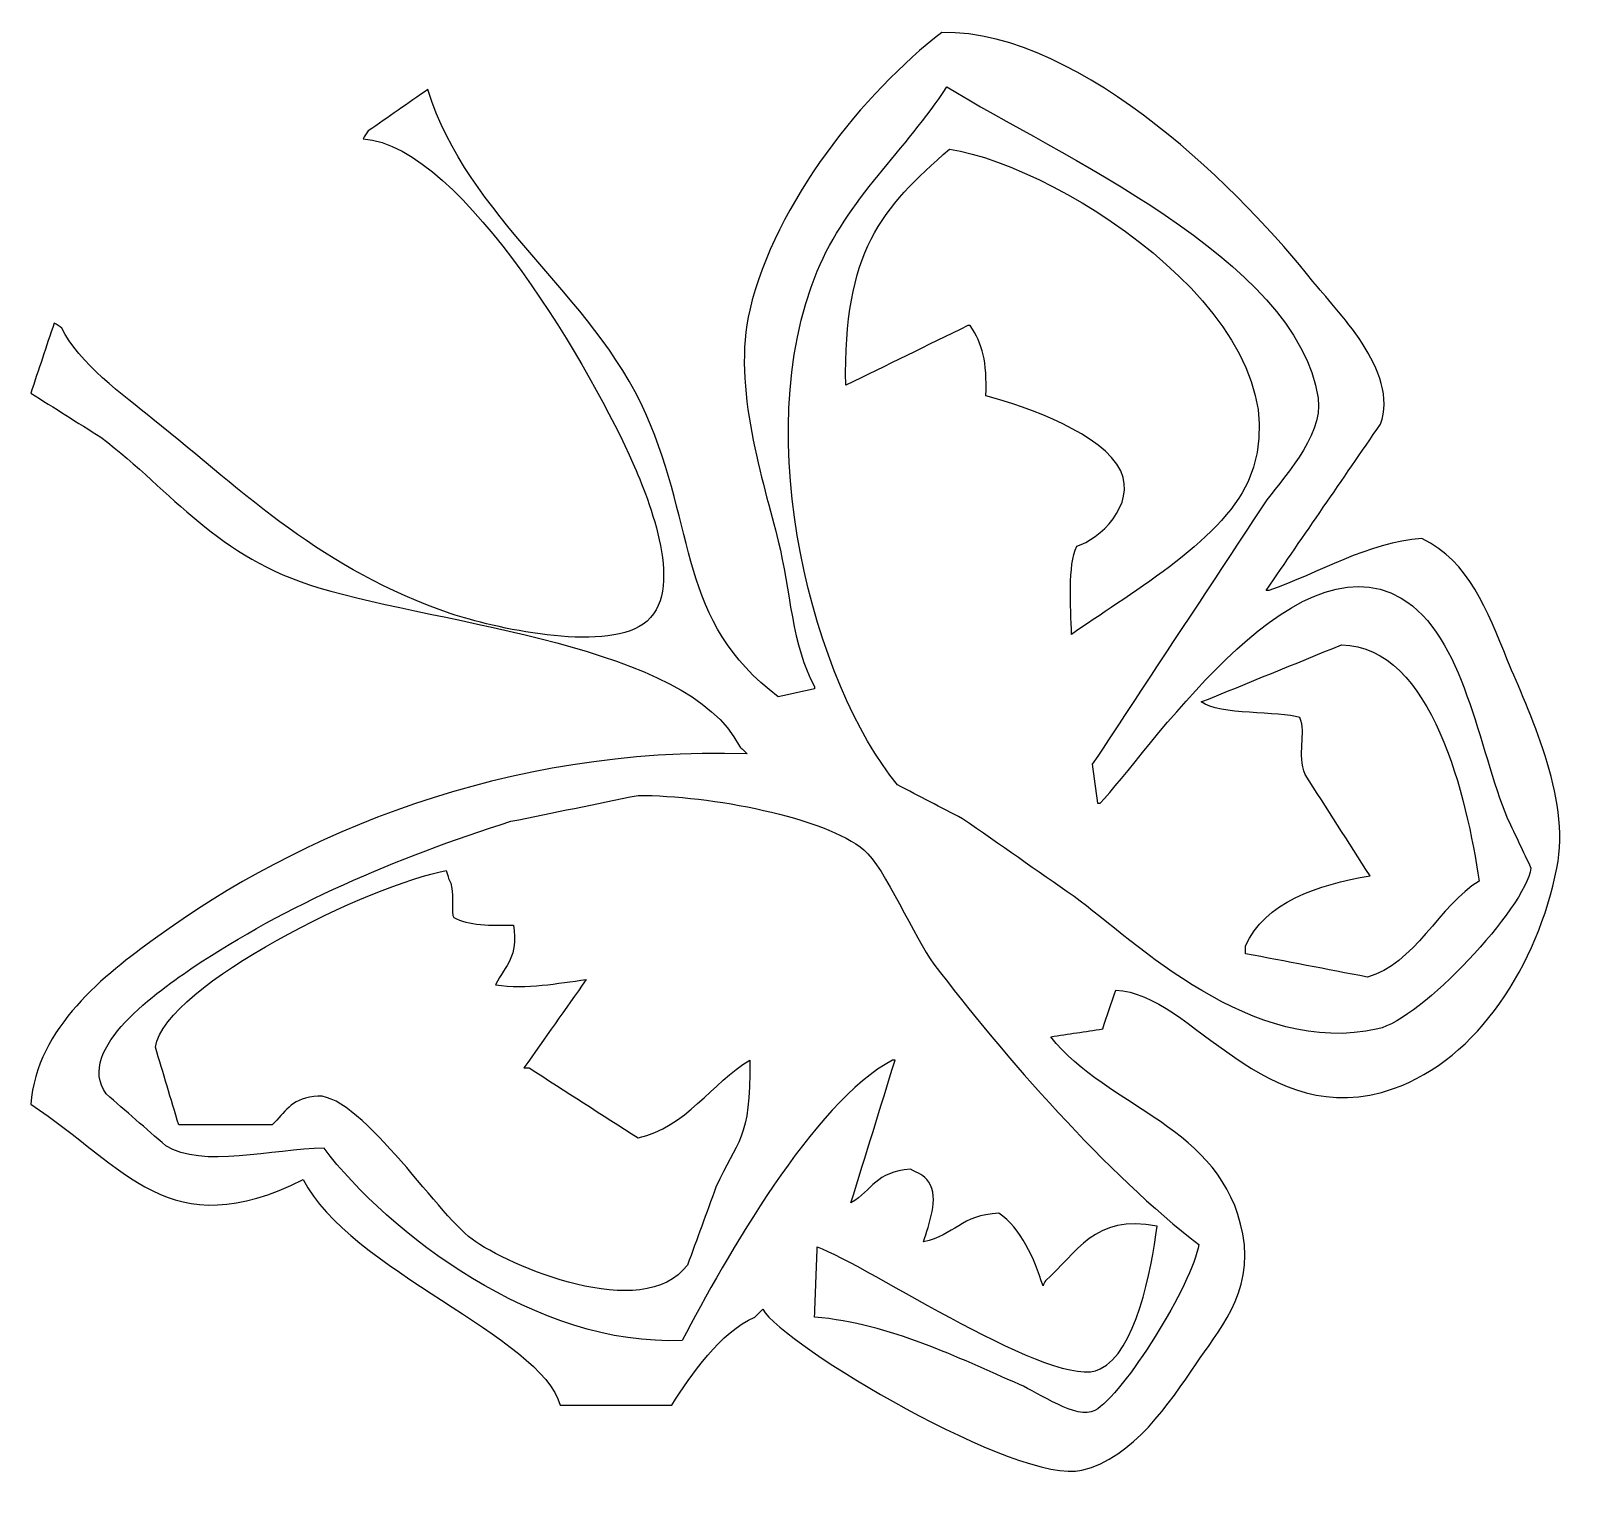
# Model space of a CAD drawing. Header units: centimetres. Extents: x -10.2 to 9.6, y -9.2 to 9.5.
import ezdxf

# ---------------------------------------------------------------- set-up
doc = ezdxf.new("R2010")
doc.units = ezdxf.units.CM
doc.header["$MEASUREMENT"] = 0
doc.layers.add('Camada 1', color=7, linetype='Continuous')

msp = doc.modelspace()

# ---------------------------------------------------------------- linework, layer by layer
at = {"layer": 'Camada 1'}
for points, knots in [([(9.43232, -1.23132), (9.18647, -2.46711), (8.41965, -3.68962), (7.32782, -4.07072), (7.32782, -4.07072), (5.65764, -4.65373), (4.74644, -2.84686), (3.75351, -2.80133), (3.75351, -2.80133), (3.69784, -2.96834), (3.64217, -3.13539), (3.58648, -3.3024), (3.58648, -3.3024), (3.36381, -3.33579), (3.14108, -3.36921), (2.91838, -3.40262), (2.91838, -3.40262), (3.65419, -4.3379), (5.12352, -4.53572), (5.39033, -5.94138), (5.39033, -5.94138), (5.53434, -6.70013), (5.05314, -7.22075), (4.78904, -7.61162), (4.78904, -7.61162), (4.45, -8.1134), (3.97904, -8.82484), (3.31923, -8.98121), (3.31923, -8.98121), (2.50196, -9.17486), (-0.5272, -7.37008), (-0.78954, -6.9101), (-0.78954, -6.9101), (-0.82296, -6.94352), (-0.85635, -6.97691), (-0.88976, -7.01032), (-0.88976, -7.01032), (-1.33474, -7.20659), (-1.70944, -7.74539), (-1.9587, -8.1461), (-1.9587, -8.1461), (-2.43746, -8.1461), (-2.91636, -8.1461), (-3.39512, -8.1461), (-3.39512, -8.1461), (-3.63713, -7.25938), (-6.12303, -6.39903), (-6.70217, -5.23989), (-6.70217, -5.23989), (-8.4331, -6.10883), (-8.98814, -5.07646), (-10.20967, -4.27114), (-10.20967, -4.27114), (-10.13328, -3.27673), (-9.24616, -2.59974), (-8.60624, -2.13325), (-8.60624, -2.13325), (-6.76003, -0.78734), (-4.09933, 0.33537), (-0.98997, 0.2385), (-0.98997, 0.2385), (-1.02336, 0.27189), (-1.05678, 0.30531), (-1.09019, 0.33872), (-1.09019, 0.33872), (-1.75506, 1.64433), (-4.89104, 1.8941), (-6.50174, 2.37641), (-6.50174, 2.37641), (-7.82728, 2.77331), (-8.36343, 3.59288), (-9.30773, 4.31387), (-9.30773, 4.31387), (-9.60835, 4.50315), (-9.90905, 4.69249), (-10.20967, 4.88175), (-10.20967, 4.88175), (-10.10947, 5.18237), (-10.00922, 5.48307), (-9.90902, 5.78366), (-9.90902, 5.78366), (-9.87563, 5.76141), (-9.84221, 5.73913), (-9.8088, 5.71685), (-9.8088, 5.71685), (-9.60007, 5.27772), (-9.01105, 4.84616), (-8.63963, 4.54768), (-8.63963, 4.54768), (-7.43056, 3.57602), (-6.46565, 2.60995), (-4.79809, 2.04234), (-4.79809, 2.04234), (-4.27424, 1.86404), (-2.85531, 1.54088), (-2.32614, 1.90873), (-2.32614, 1.90873), (-1.76118, 2.30145), (-2.25711, 3.51742), (-2.45975, 3.97981), (-2.45975, 3.97981), (-2.94137, 5.07881), (-4.63301, 8.06363), (-5.93384, 8.15541), (-5.93384, 8.15541), (-5.91156, 8.1888), (-5.88931, 8.22222), (-5.86703, 8.25563), (-5.86703, 8.25563), (-5.61097, 8.43377), (-5.3548, 8.61197), (-5.09873, 8.79011), (-5.09873, 8.79011), (-4.58824, 7.13149), (-2.97812, 6.16465), (-2.29272, 4.61451), (-2.29272, 4.61451), (-1.63198, 3.12014), (-1.88648, 1.94801), (-0.58907, 0.97339), (-0.58907, 0.97339), (-0.4332, 1.00681), (-0.27728, 1.0402), (-0.12142, 1.07361), (-0.12142, 1.07361), (-0.12142, 1.08475), (-0.12142, 1.09589), (-0.12142, 1.10703), (-0.12142, 1.10703), (-0.41373, 1.61535), (-0.43588, 2.36073), (-0.58907, 2.97769), (-0.58907, 2.97769), (-0.77507, 3.72667), (-1.19155, 4.95937), (-0.95652, 5.95071), (-0.95652, 5.95071), (-0.6278, 7.33729), (0.51308, 8.75), (1.51543, 9.52502), (1.51543, 9.52502), (3.35415, 9.54502), (5.4351, 7.40362), (6.2923, 6.31816), (6.2923, 6.31816), (6.56686, 5.9705), (7.41916, 5.15701), (7.16082, 4.48089), (7.16082, 4.48089), (6.67094, 3.76831), (6.18091, 3.05555), (5.69101, 2.34298), (5.69101, 2.34298), (5.70215, 2.34298), (5.71329, 2.34298), (5.72443, 2.34298), (5.72443, 2.34298), (6.36123, 2.55811), (7.00118, 2.96525), (7.69531, 3.01108), (7.69531, 3.01108), (8.30891, 2.70758), (8.53044, 2.0934), (8.79767, 1.44104), (8.79767, 1.44104), (9.05661, 0.80875), (9.61641, -0.30594), (9.43232, -1.23132)], [0, 0, 0, 0, 0.02325581, 0.02325581, 0.02325581, 0.02325581, 0.04651163, 0.04651163, 0.04651163, 0.04651163, 0.06976744, 0.06976744, 0.06976744, 0.06976744, 0.09302326, 0.09302326, 0.09302326, 0.09302326, 0.11627907, 0.11627907, 0.11627907, 0.11627907, 0.13953488, 0.13953488, 0.13953488, 0.13953488, 0.1627907, 0.1627907, 0.1627907, 0.1627907, 0.18604651, 0.18604651, 0.18604651, 0.18604651, 0.20930233, 0.20930233, 0.20930233, 0.20930233, 0.23255814, 0.23255814, 0.23255814, 0.23255814, 0.25581395, 0.25581395, 0.25581395, 0.25581395, 0.27906977, 0.27906977, 0.27906977, 0.27906977, 0.30232558, 0.30232558, 0.30232558, 0.30232558, 0.3255814, 0.3255814, 0.3255814, 0.3255814, 0.34883721, 0.34883721, 0.34883721, 0.34883721, 0.37209302, 0.37209302, 0.37209302, 0.37209302, 0.39534884, 0.39534884, 0.39534884, 0.39534884, 0.41860465, 0.41860465, 0.41860465, 0.41860465, 0.44186047, 0.44186047, 0.44186047, 0.44186047, 0.46511628, 0.46511628, 0.46511628, 0.46511628, 0.48837209, 0.48837209, 0.48837209, 0.48837209, 0.51162791, 0.51162791, 0.51162791, 0.51162791, 0.53488372, 0.53488372, 0.53488372, 0.53488372, 0.55813953, 0.55813953, 0.55813953, 0.55813953, 0.58139535, 0.58139535, 0.58139535, 0.58139535, 0.60465116, 0.60465116, 0.60465116, 0.60465116, 0.62790698, 0.62790698, 0.62790698, 0.62790698, 0.65116279, 0.65116279, 0.65116279, 0.65116279, 0.6744186, 0.6744186, 0.6744186, 0.6744186, 0.69767442, 0.69767442, 0.69767442, 0.69767442, 0.72093023, 0.72093023, 0.72093023, 0.72093023, 0.74418605, 0.74418605, 0.74418605, 0.74418605, 0.76744186, 0.76744186, 0.76744186, 0.76744186, 0.79069767, 0.79069767, 0.79069767, 0.79069767, 0.81395349, 0.81395349, 0.81395349, 0.81395349, 0.8372093, 0.8372093, 0.8372093, 0.8372093, 0.86046512, 0.86046512, 0.86046512, 0.86046512, 0.88372093, 0.88372093, 0.88372093, 0.88372093, 0.90697674, 0.90697674, 0.90697674, 0.90697674, 0.93023256, 0.93023256, 0.93023256, 0.93023256, 0.95348837, 0.95348837, 0.95348837, 0.95348837, 1, 1, 1, 1]), ([(8.79761, -0.59664), (8.41867, 0.31654), (8.23905, 1.7668), (7.42802, 2.24276), (7.42802, 2.24276), (6.00676, 3.07686), (4.1325, 0.19258), (3.55306, -0.39622), (3.55306, -0.39622), (3.54195, -0.39622), (3.53078, -0.39622), (3.51967, -0.39622), (3.51967, -0.39622), (3.49739, -0.22921), (3.47511, -0.06216), (3.45286, 0.10485), (3.45286, 0.10485), (4.18769, 1.21824), (4.92273, 2.33195), (5.65755, 3.44532), (5.65755, 3.44532), (5.863, 3.75552), (6.43434, 4.30754), (6.35907, 4.81491), (6.35907, 4.81491), (6.09118, 6.62019), (2.97029, 7.95885), (1.5822, 8.82348), (1.5822, 8.82348), (1.06571, 8.0282), (0.29003, 7.36536), (-0.08804, 6.45175), (-0.08804, 6.45175), (-0.97839, 4.30018), (-0.11722, 1.12188), (0.94751, -0.16238), (0.94751, -0.16238), (1.22585, -0.30713), (1.50427, -0.45191), (1.78261, -0.59664), (1.78261, -0.59664), (2.26137, -0.93065), (2.74027, -1.26477), (3.21903, -1.59878), (3.21903, -1.59878), (4.01847, -2.18809), (5.49741, -3.66901), (7.12738, -3.30243), (7.12738, -3.30243), (7.68888, -3.17614), (9.02201, -1.75197), (9.09826, -1.23132), (9.09826, -1.23132), (8.99806, -1.01978), (8.89781, -0.80817), (8.79761, -0.59664)], [0, 0, 0, 0, 0.06666667, 0.06666667, 0.06666667, 0.06666667, 0.13333333, 0.13333333, 0.13333333, 0.13333333, 0.2, 0.2, 0.2, 0.2, 0.26666667, 0.26666667, 0.26666667, 0.26666667, 0.33333333, 0.33333333, 0.33333333, 0.33333333, 0.4, 0.4, 0.4, 0.4, 0.46666667, 0.46666667, 0.46666667, 0.46666667, 0.53333333, 0.53333333, 0.53333333, 0.53333333, 0.6, 0.6, 0.6, 0.6, 0.66666667, 0.66666667, 0.66666667, 0.66666667, 0.73333333, 0.73333333, 0.73333333, 0.73333333, 0.8, 0.8, 0.8, 0.8, 0.86666667, 0.86666667, 0.86666667, 0.86666667, 1, 1, 1, 1]), ([(3.18561, 1.77509), (3.86469, 2.25687), (5.10918, 2.96151), (5.45714, 3.74597), (5.45714, 3.74597), (6.32918, 5.71201), (3.06118, 7.80224), (1.6156, 8.02177), (1.6156, 8.02177), (0.73806, 7.25837), (0.24839, 6.70965), (0.27943, 4.98195), (0.27943, 4.98195), (0.8027, 5.23801), (1.32617, 5.49418), (1.84944, 5.75027), (1.84944, 5.75027), (1.86055, 5.75027), (1.87169, 5.75027), (1.88283, 5.75027), (1.88283, 5.75027), (2.03983, 5.50916), (2.09947, 5.29286), (2.08325, 4.84833), (2.08325, 4.84833), (2.63499, 4.69844), (3.58722, 4.35782), (3.82029, 3.87958), (3.82029, 3.87958), (4.01928, 3.44164), (3.54282, 2.99891), (3.25241, 2.91086), (3.25241, 2.91086), (3.13552, 2.66203), (3.17646, 2.13334), (3.18561, 1.77509)], [0, 0, 0, 0, 0.1, 0.1, 0.1, 0.1, 0.2, 0.2, 0.2, 0.2, 0.3, 0.3, 0.3, 0.3, 0.4, 0.4, 0.4, 0.4, 0.5, 0.5, 0.5, 0.5, 0.6, 0.6, 0.6, 0.6, 0.7, 0.7, 0.7, 0.7, 0.8, 0.8, 0.8, 0.8, 1, 1, 1, 1]), ([(8.43015, -1.39835), (8.27558, -0.34504), (7.83534, 1.62147), (6.65969, 1.64147), (6.65969, 1.64147), (6.05845, 1.39655), (5.45705, 1.15151), (4.85584, 0.90656), (4.85584, 0.90656), (5.08679, 0.73318), (5.85382, 0.79173), (6.12523, 0.70614), (6.12523, 0.70614), (6.20844, 0.50281), (6.08694, 0.23309), (6.19204, -0.02877), (6.19204, -0.02877), (6.47041, -0.46298), (6.7488, -0.89734), (7.02717, -1.33155), (7.02717, -1.33155), (6.34894, -1.44429), (5.67332, -1.67519), (5.42372, -2.23349), (5.42372, -2.23349), (5.42372, -2.26688), (5.42372, -2.3003), (5.42372, -2.33371), (5.42372, -2.33371), (5.94701, -2.43391), (6.47046, -2.53416), (6.99376, -2.63436), (6.99376, -2.63436), (7.58129, -2.48417), (7.93607, -1.69918), (8.43015, -1.39835)], [0, 0, 0, 0, 0.1, 0.1, 0.1, 0.1, 0.2, 0.2, 0.2, 0.2, 0.3, 0.3, 0.3, 0.3, 0.4, 0.4, 0.4, 0.4, 0.5, 0.5, 0.5, 0.5, 0.6, 0.6, 0.6, 0.6, 0.7, 0.7, 0.7, 0.7, 0.8, 0.8, 0.8, 0.8, 1, 1, 1, 1]), ([(-2.39297, -0.29599), (-2.93854, -0.40733), (-3.48424, -0.51869), (-4.02981, -0.63003), (-4.02981, -0.63003), (-5.50825, -1.09504), (-6.9384, -1.71622), (-8.10519, -2.50069), (-8.10519, -2.50069), (-8.55244, -2.80139), (-9.64946, -3.55646), (-9.24097, -4.13753), (-9.24097, -4.13753), (-8.98491, -4.3602), (-8.72874, -4.58293), (-8.47265, -4.8056), (-8.47265, -4.8056), (-8.00238, -5.10368), (-7.10086, -4.84434), (-6.43496, -4.83902), (-6.43496, -4.83902), (-5.61959, -5.91931), (-3.69245, -7.4023), (-1.82512, -7.31097), (-1.82512, -7.31097), (-1.26902, -6.25362), (-0.13806, -4.24786), (0.88067, -3.70327), (0.88067, -3.70327), (0.89181, -3.70327), (0.90295, -3.70327), (0.91406, -3.70327), (0.91406, -3.70327), (0.72478, -4.31562), (0.53547, -4.92816), (0.34618, -5.54051), (0.34618, -5.54051), (0.63098, -5.3725), (0.6554, -5.14176), (1.11448, -5.10625), (1.11448, -5.10625), (1.22209, -5.16956), (1.27815, -5.17007), (1.34832, -5.27328), (1.34832, -5.27328), (1.48704, -5.48505), (1.34496, -5.81708), (1.28151, -6.0416), (1.28151, -6.0416), (1.68481, -5.95749), (1.7589, -5.69666), (2.25026, -5.67415), (2.25026, -5.67415), (2.53278, -5.86597), (2.70701, -6.25438), (2.81814, -6.60948), (2.81814, -6.60948), (2.82928, -6.58723), (2.84042, -6.56495), (2.85156, -6.54267), (2.85156, -6.54267), (3.24394, -6.19673), (3.4792, -5.67857), (4.28798, -5.84115), (4.28798, -5.84115), (4.21361, -6.41061), (4.01125, -7.46675), (3.55307, -7.67842), (3.55307, -7.67842), (2.99673, -7.987), (0.54124, -6.3296), (-0.08805, -6.10841), (-0.08805, -6.10841), (-0.09919, -6.40903), (-0.11033, -6.70973), (-0.12147, -7.01032), (-0.12147, -7.01032), (0.87593, -7.10192), (1.71146, -7.53314), (2.51751, -7.87884), (2.51751, -7.87884), (2.76228, -7.98383), (3.25644, -8.34141), (3.48626, -8.21288), (3.48626, -8.21288), (3.84937, -8.02026), (4.74909, -6.57442), (4.82243, -6.07497), (4.82243, -6.07497), (3.65877, -5.18745), (2.30325, -3.6435), (1.41515, -2.46727), (1.41515, -2.46727), (1.16573, -2.13694), (0.78486, -1.2255), (0.51321, -0.99746), (0.51321, -0.99746), (0.01543, -0.5796), (-1.46378, -0.29387), (-2.39297, -0.29599)], [0, 0, 0, 0, 0.03846154, 0.03846154, 0.03846154, 0.03846154, 0.07692308, 0.07692308, 0.07692308, 0.07692308, 0.11538462, 0.11538462, 0.11538462, 0.11538462, 0.15384615, 0.15384615, 0.15384615, 0.15384615, 0.19230769, 0.19230769, 0.19230769, 0.19230769, 0.23076923, 0.23076923, 0.23076923, 0.23076923, 0.26923077, 0.26923077, 0.26923077, 0.26923077, 0.30769231, 0.30769231, 0.30769231, 0.30769231, 0.34615385, 0.34615385, 0.34615385, 0.34615385, 0.38461538, 0.38461538, 0.38461538, 0.38461538, 0.42307692, 0.42307692, 0.42307692, 0.42307692, 0.46153846, 0.46153846, 0.46153846, 0.46153846, 0.5, 0.5, 0.5, 0.5, 0.53846154, 0.53846154, 0.53846154, 0.53846154, 0.57692308, 0.57692308, 0.57692308, 0.57692308, 0.61538462, 0.61538462, 0.61538462, 0.61538462, 0.65384615, 0.65384615, 0.65384615, 0.65384615, 0.69230769, 0.69230769, 0.69230769, 0.69230769, 0.73076923, 0.73076923, 0.73076923, 0.73076923, 0.76923077, 0.76923077, 0.76923077, 0.76923077, 0.80769231, 0.80769231, 0.80769231, 0.80769231, 0.84615385, 0.84615385, 0.84615385, 0.84615385, 0.88461538, 0.88461538, 0.88461538, 0.88461538, 0.92307692, 0.92307692, 0.92307692, 0.92307692, 1, 1, 1, 1]), ([(-1.39084, -5.34011), (-1.12258, -4.7367), (-0.93914, -4.73845), (-0.95658, -3.70329), (-0.95658, -3.70329), (-1.44132, -3.9919), (-1.78282, -4.57395), (-2.39298, -4.70543), (-2.39298, -4.70543), (-2.8606, -4.40481), (-3.32836, -4.10411), (-3.79599, -3.80352), (-3.79599, -3.80352), (-3.81827, -3.80352), (-3.84055, -3.80352), (-3.8628, -3.80352), (-3.8628, -3.80352), (-3.5956, -3.42495), (-3.32829, -3.04631), (-3.06109, -2.66777), (-3.06109, -2.66777), (-3.43092, -2.71264), (-3.81666, -2.79329), (-4.23026, -2.73458), (-4.23026, -2.73458), (-4.09302, -2.46555), (-3.93295, -2.38869), (-3.99642, -1.96626), (-3.99642, -1.96626), (-4.2886, -1.97335), (-4.58401, -1.97084), (-4.76474, -1.86604), (-4.76474, -1.86604), (-4.81184, -1.83575), (-4.7408, -1.50028), (-4.83155, -1.36497), (-4.83155, -1.36497), (-4.84269, -1.33155), (-4.85383, -1.29816), (-4.86497, -1.26475), (-4.86497, -1.26475), (-5.80837, -1.43292), (-8.47336, -2.72459), (-8.60631, -3.53628), (-8.60631, -3.53628), (-8.50611, -3.87032), (-8.40586, -4.20441), (-8.30566, -4.53842), (-8.30566, -4.53842), (-7.90484, -4.53842), (-7.50392, -4.53842), (-7.1031, -4.53842), (-7.1031, -4.53842), (-6.93197, -4.3752), (-6.87344, -4.21219), (-6.56862, -4.17097), (-6.56862, -4.17097), (-6.0254, -4.05884), (-4.98242, -5.67857), (-4.53093, -6.00824), (-4.53093, -6.00824), (-4.06373, -6.34939), (-2.33499, -7.10152), (-1.75833, -6.34228), (-1.75833, -6.34228), (-1.63581, -6.00824), (-1.51331, -5.67412), (-1.39084, -5.34011)], [0, 0, 0, 0, 0.05555556, 0.05555556, 0.05555556, 0.05555556, 0.11111111, 0.11111111, 0.11111111, 0.11111111, 0.16666667, 0.16666667, 0.16666667, 0.16666667, 0.22222222, 0.22222222, 0.22222222, 0.22222222, 0.27777778, 0.27777778, 0.27777778, 0.27777778, 0.33333333, 0.33333333, 0.33333333, 0.33333333, 0.38888889, 0.38888889, 0.38888889, 0.38888889, 0.44444444, 0.44444444, 0.44444444, 0.44444444, 0.5, 0.5, 0.5, 0.5, 0.55555556, 0.55555556, 0.55555556, 0.55555556, 0.61111111, 0.61111111, 0.61111111, 0.61111111, 0.66666667, 0.66666667, 0.66666667, 0.66666667, 0.72222222, 0.72222222, 0.72222222, 0.72222222, 0.77777778, 0.77777778, 0.77777778, 0.77777778, 0.83333333, 0.83333333, 0.83333333, 0.83333333, 0.88888889, 0.88888889, 0.88888889, 0.88888889, 1, 1, 1, 1])]:
    msp.add_open_spline(points, degree=3, knots=knots, dxfattribs=at)

doc.saveas('drawing.dxf')
